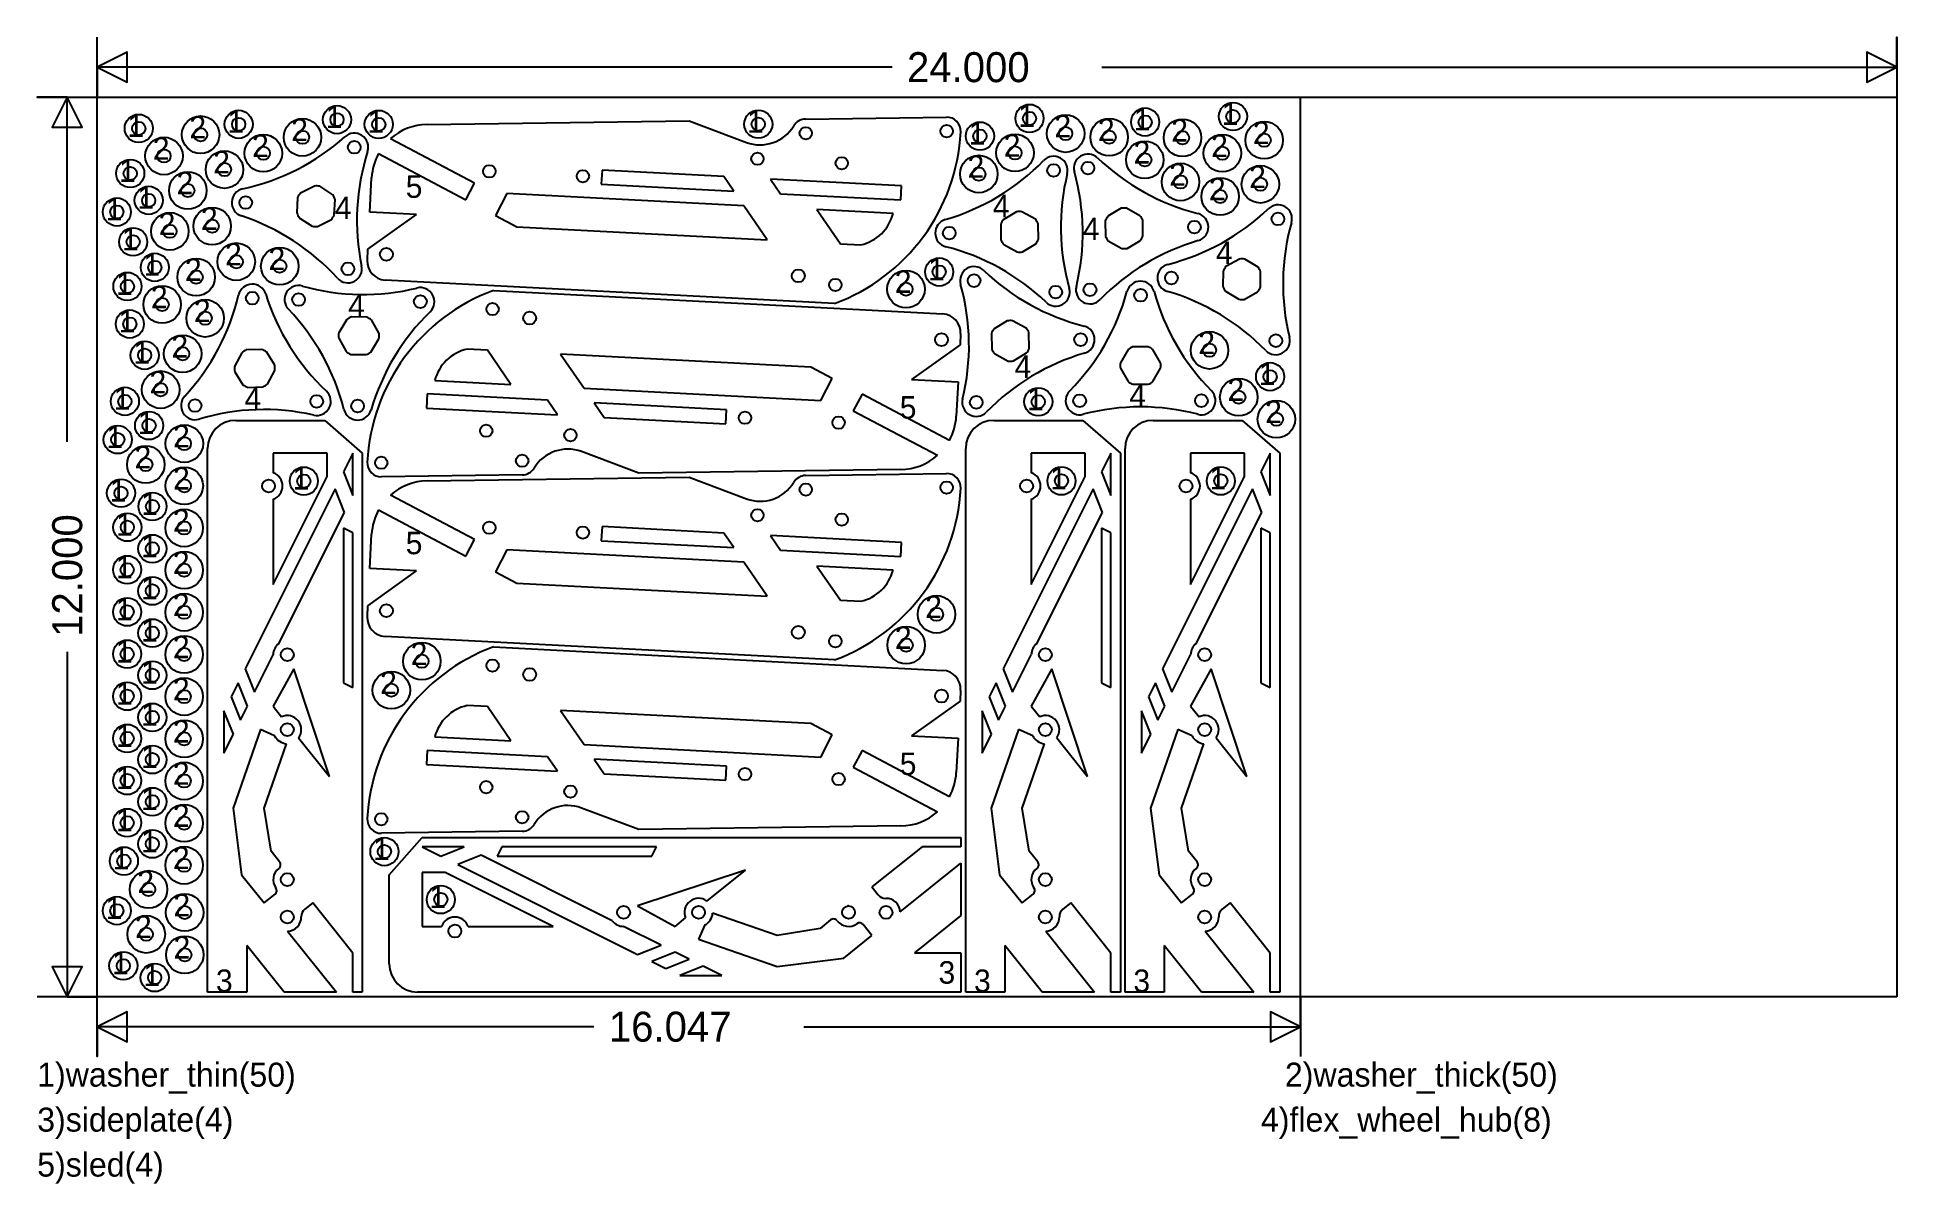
# Model space of a CAD drawing. Extents: x -0.8 to 24, y -2.5 to 12.8.
import ezdxf

# ---------------------------------------------------------------- set-up
doc = ezdxf.new("R2010")
doc.units = 0
doc.layers.add('1', color=1, linetype='CONTINUOUS')
doc.layers.add('251', color=251, linetype='CONTINUOUS')

msp = doc.modelspace()

# ---------------------------------------------------------------- linework, layer by layer
at = {"layer": '1', "color": 7}
for p, q in [((4.3988, 11.6351), (7.8936, 11.6847)), ((7.8936, 11.6847), (8.6599, 11.3971)), ((9.4469, 11.7068), (11.3259, 11.7335)), ((5.0336, 10.8524), (3.9117, 11.4461)), ((3.7528, 11.2474), (4.9167, 10.6315)), ((3.6365, 10.4661), (3.6605, 10.9244)), ((6.7325, 11.0247), (6.7226, 10.8375)), ((8.3552, 10.9397), (6.7325, 11.0247)), ((8.4895, 10.7449), (8.3552, 10.9397)), ((2.8964, 10.8146), (2.7124, 10.7209)), ((3.1406, 10.6985), (2.9675, 10.8109)), ((4.9167, 10.6315), (5.0336, 10.8524)), ((5.4646, 10.7163), (5.3142, 10.4211)), ((8.6232, 10.5508), (5.4646, 10.7163)), ((6.7226, 10.8375), (8.4895, 10.7449)), ((10.727, 10.8154), (8.9794, 10.907)), ((8.9794, 10.907), (9.1136, 10.7122)), ((9.1136, 10.7122), (10.7172, 10.6281)), ((10.7172, 10.6281), (10.727, 10.8154)), ((2.6736, 10.6612), (2.6628, 10.455)), ((3.1622, 10.4289), (3.173, 10.635)), ((3.6105, 9.97), (4.2565, 10.4336)), ((4.2565, 10.4336), (3.6365, 10.4661)), ((5.3142, 10.4211), (5.5986, 10.2706)), ((8.9368, 10.0957), (8.6232, 10.5508)), ((10.6147, 10.4464), (9.599, 10.4996)), ((9.599, 10.4996), (9.9127, 10.0445)), ((12.2605, 10.4709), (12.0835, 10.3646)), ((12.5123, 10.372), (12.3317, 10.4721)), ((13.6545, 10.5175), (13.4776, 10.4112)), ((13.9063, 10.4187), (13.7257, 10.5188)), ((2.6952, 10.3916), (2.8683, 10.2791)), ((2.9394, 10.2754), (3.1234, 10.3691)), ((5.5986, 10.2706), (8.9368, 10.0957)), ((12.049, 10.3023), (12.0526, 10.0959)), ((12.5525, 10.1046), (12.5489, 10.311)), ((13.443, 10.3489), (13.4466, 10.1425)), ((13.9466, 10.1512), (13.943, 10.3576)), ((3.6028, 9.823), (3.6105, 9.97)), ((9.9127, 10.0445), (10.1851, 10.0303)), ((12.0893, 10.0348), (12.2699, 9.9347)), ((12.3411, 9.936), (12.518, 10.0423)), ((13.4833, 10.0814), (13.6639, 9.9814)), ((13.7351, 9.9826), (13.912, 10.0889)), ((15.0158, 9.6789), (15.0122, 9.4725)), ((15.233, 9.8401), (15.0525, 9.74)), ((15.4812, 9.7325), (15.3042, 9.8388)), ((9.8311, 9.2462), (3.8393, 9.5603)), ((15.5121, 9.4638), (15.5157, 9.6702)), ((5.2862, 9.4219), (11.2779, 9.1078)), ((15.0467, 9.4102), (15.2237, 9.3039)), ((15.2949, 9.3027), (15.4754, 9.4028)), ((3.3286, 9.0345), (3.2222, 8.8576)), ((3.5973, 9.0654), (3.3909, 9.069)), ((3.7584, 8.8482), (3.6583, 9.0288)), ((12.1374, 9.016), (11.9605, 8.9097)), ((12.3892, 8.9171), (12.2086, 9.0172)), ((3.221, 8.7864), (3.3211, 8.6058)), ((3.6508, 8.6), (3.7572, 8.777)), ((11.5068, 8.6981), (10.8608, 8.2345)), ((11.5145, 8.8451), (11.5068, 8.6981)), ((11.9259, 8.8474), (11.9295, 8.641)), ((12.4295, 8.6497), (12.4259, 8.8561)), ((1.9288, 8.59), (1.8318, 8.4077)), ((2.1955, 8.6349), (1.9891, 8.6277)), ((2.3677, 8.4264), (2.2583, 8.6015)), ((3.3821, 8.5691), (3.5886, 8.5655)), ((5.2046, 8.6236), (4.9321, 8.6378)), ((5.5182, 8.1685), (5.2046, 8.6236)), ((6.1804, 8.5724), (6.4941, 8.1173)), ((9.5187, 8.3975), (6.1804, 8.5724)), ((11.9662, 8.5799), (12.1468, 8.4798)), ((12.218, 8.4811), (12.3949, 8.5874)), ((13.7497, 8.6339), (13.6465, 8.4551)), ((14.0178, 8.6695), (13.8114, 8.6695)), ((14.1827, 8.4551), (14.0795, 8.6339)), ((1.8343, 8.3366), (1.9437, 8.1615)), ((2.2733, 8.173), (2.3702, 8.3553)), ((4.5026, 8.2217), (5.5182, 8.1685)), ((9.8031, 8.247), (9.5187, 8.3975)), ((9.6527, 7.9518), (9.8031, 8.247)), ((10.8608, 8.2345), (11.4808, 8.202)), ((11.4808, 8.202), (11.4568, 7.7437)), ((13.6465, 8.3839), (13.7497, 8.2051)), ((14.0795, 8.2051), (14.1827, 8.3839)), ((2.0066, 8.128), (2.2129, 8.1353)), ((4.4001, 8.04), (4.3903, 7.8527)), ((6.0037, 7.9559), (4.4001, 8.04)), ((6.1379, 7.7611), (6.0037, 7.9559)), ((6.4941, 8.1173), (9.6527, 7.9518)), ((10.2006, 8.0366), (10.0837, 7.8156)), ((11.3645, 7.4207), (10.2006, 8.0366)), ((13.8114, 8.1695), (14.0178, 8.1695)), ((4.3903, 7.8527), (6.1379, 7.7611)), ((8.3946, 7.8306), (6.6278, 7.9232)), ((6.6278, 7.9232), (6.7621, 7.7284)), ((6.7621, 7.7284), (8.3848, 7.6434)), ((8.3848, 7.6434), (8.3946, 7.8306)), ((10.0837, 7.8156), (11.2056, 7.222)), ((1.8474, 7.6875), (3.0349, 7.6875)), ((3.0349, 7.6875), (3.5349, 7.25)), ((11.9574, 7.6875), (13.1449, 7.6875)), ((13.1449, 7.6875), (13.6449, 7.25)), ((14.0824, 7.6875), (15.2699, 7.6875)), ((15.2699, 7.6875), (15.7699, 7.25)), ((1.4724, 0.0625), (1.4724, 7.3125)), ((2.3474, 7.25), (2.3474, 6.9893)), ((3.0675, 7.25), (2.3474, 7.25)), ((3.0675, 6.9403), (3.0675, 7.25)), ((3.4099, 7.25), (3.2849, 7)), ((3.4099, 6.6875), (3.4099, 7.25)), ((3.5349, 7.25), (3.5349, 0.0625)), ((7.2237, 6.9834), (6.4574, 7.271)), ((11.5824, 0.0625), (11.5824, 7.3125)), ((12.4574, 7.25), (12.4574, 6.9893)), ((13.1776, 7.25), (12.4574, 7.25)), ((13.1776, 6.9403), (13.1776, 7.25)), ((13.5199, 7.25), (13.3949, 7)), ((13.5199, 6.6875), (13.5199, 7.25)), ((13.6449, 7.25), (13.6449, 0.0625)), ((13.7074, 0.0625), (13.7074, 7.3125)), ((14.5824, 7.25), (14.5824, 6.9893)), ((15.3026, 7.25), (14.5824, 7.25)), ((15.3026, 6.9403), (15.3026, 7.25)), ((15.6449, 7.25), (15.5199, 7)), ((15.6449, 6.6875), (15.6449, 7.25)), ((15.7699, 7.25), (15.7699, 0.0625)), ((3.2849, 7), (3.4099, 6.6875)), ((5.6704, 6.9613), (3.7914, 6.9346)), ((10.7185, 7.033), (7.2237, 6.9834)), ((9.4469, 6.9524), (11.3259, 6.9791)), ((13.3949, 7), (13.5199, 6.6875)), ((15.5199, 7), (15.6449, 6.6875)), ((3.1716, 6.7734), (1.9724, 4.375)), ((2.3474, 5.5), (3.0675, 6.9403)), ((3.2966, 6.4609), (3.1716, 6.7734)), ((4.3988, 6.8807), (7.8936, 6.9304)), ((7.8936, 6.9304), (8.6599, 6.6427)), ((13.2816, 6.7734), (12.0824, 4.375)), ((12.4574, 5.5), (13.1776, 6.9403)), ((13.4066, 6.4609), (13.2816, 6.7734)), ((15.4066, 6.7734), (14.2074, 4.375)), ((14.5824, 5.5), (15.3026, 6.9403)), ((15.5316, 6.4609), (15.4066, 6.7734)), ((2.3474, 6.6357), (2.3474, 5.5)), ((2.4224, 4.7125), (3.2966, 6.4609)), ((3.7528, 6.493), (4.9167, 5.8771)), ((5.0336, 6.0981), (3.9117, 6.6918)), ((12.4574, 6.6357), (12.4574, 5.5)), ((12.5324, 4.7125), (13.4066, 6.4609)), ((14.5824, 6.6357), (14.5824, 5.5)), ((14.6574, 4.7125), (15.5316, 6.4609)), ((3.2849, 6.25), (3.2849, 4.1875)), ((3.4099, 6.1875), (3.2849, 6.25)), ((6.7325, 6.2703), (6.7226, 6.0831)), ((8.3552, 6.1853), (6.7325, 6.2703)), ((13.3949, 6.25), (13.3949, 4.1875)), ((13.5199, 6.1875), (13.3949, 6.25)), ((15.5199, 6.25), (15.5199, 4.1875)), ((15.6449, 6.1875), (15.5199, 6.25)), ((3.4099, 4.125), (3.4099, 6.1875)), ((3.6365, 5.7117), (3.6605, 6.17)), ((4.9167, 5.8771), (5.0336, 6.0981)), ((5.4646, 5.9619), (5.3142, 5.6667)), ((8.6232, 5.7964), (5.4646, 5.9619)), ((6.7226, 6.0831), (8.4895, 5.9905)), ((8.4895, 5.9905), (8.3552, 6.1853)), ((10.727, 6.061), (8.9794, 6.1526)), ((8.9794, 6.1526), (9.1136, 5.9578)), ((9.1136, 5.9578), (10.7172, 5.8738)), ((10.7172, 5.8738), (10.727, 6.061)), ((13.5199, 4.125), (13.5199, 6.1875)), ((15.6449, 4.125), (15.6449, 6.1875)), ((4.2565, 5.6792), (3.6365, 5.7117)), ((8.9368, 5.3413), (8.6232, 5.7964)), ((10.6147, 5.692), (9.599, 5.7453)), ((9.599, 5.7453), (9.9127, 5.2902)), ((3.6105, 5.2157), (4.2565, 5.6792)), ((5.3142, 5.6667), (5.5986, 5.5163)), ((5.5986, 5.5163), (8.9368, 5.3413)), ((3.6028, 5.0686), (3.6105, 5.2157)), ((9.9127, 5.2902), (10.1851, 5.2759)), ((9.8311, 4.4919), (3.8393, 4.8059)), ((2.0974, 4.0625), (2.3474, 4.5625)), ((5.2862, 4.6675), (11.2779, 4.3535)), ((12.2074, 4.0625), (12.4574, 4.5625)), ((14.3324, 4.0625), (14.5824, 4.5625)), ((1.9724, 4.375), (2.0974, 4.0625)), ((2.6209, 4.375), (2.3474, 3.875)), ((3.0974, 2.9375), (2.6209, 4.375)), ((12.0824, 4.375), (12.2074, 4.0625)), ((12.7309, 4.375), (12.4574, 3.875)), ((13.2074, 2.9375), (12.7309, 4.375)), ((14.2074, 4.375), (14.3324, 4.0625)), ((14.8559, 4.375), (14.5824, 3.875)), ((15.3324, 2.9375), (14.8559, 4.375)), ((1.8786, 4.1875), (1.7849, 4)), ((1.7849, 4), (1.9099, 3.6875)), ((2.0036, 3.875), (1.8786, 4.1875)), ((3.2849, 4.1875), (3.4099, 4.125)), ((11.5145, 4.0907), (11.5068, 3.9437)), ((11.9887, 4.1875), (11.8949, 4)), ((11.8949, 4), (12.0199, 3.6875)), ((12.1137, 3.875), (11.9887, 4.1875)), ((13.3949, 4.1875), (13.5199, 4.125)), ((14.1137, 4.1875), (14.0199, 4)), ((14.0199, 4), (14.1449, 3.6875)), ((14.2387, 3.875), (14.1137, 4.1875)), ((15.5199, 4.1875), (15.6449, 4.125)), ((1.6911, 3.8125), (1.6911, 3.25)), ((1.8161, 3.5), (1.6911, 3.8125)), ((1.9099, 3.6875), (2.0036, 3.875)), ((2.3474, 3.875), (2.4599, 3.7344)), ((5.2046, 3.8692), (4.9321, 3.8835)), ((5.5182, 3.4141), (5.2046, 3.8692)), ((6.1804, 3.8181), (6.4941, 3.363)), ((9.5187, 3.6431), (6.1804, 3.8181)), ((11.5068, 3.9437), (10.8608, 3.4802)), ((11.8012, 3.8125), (11.8012, 3.25)), ((11.9262, 3.5), (11.8012, 3.8125)), ((12.0199, 3.6875), (12.1137, 3.875)), ((12.4574, 3.875), (12.5699, 3.7344)), ((13.9262, 3.8125), (13.9262, 3.25)), ((14.0512, 3.5), (13.9262, 3.8125)), ((14.1449, 3.6875), (14.2387, 3.875)), ((14.5824, 3.875), (14.6949, 3.7344)), ((1.6911, 3.25), (1.8161, 3.5)), ((2.1771, 3.5638), (1.8137, 2.5141)), ((2.3663, 3.4804), (2.1771, 3.5638)), ((9.8031, 3.4926), (9.5187, 3.6431)), ((9.6527, 3.1974), (9.8031, 3.4926)), ((10.8608, 3.4802), (11.4808, 3.4477)), ((11.8012, 3.25), (11.9262, 3.5)), ((12.2872, 3.5638), (11.9238, 2.5141)), ((12.4764, 3.4804), (12.2872, 3.5638)), ((13.9262, 3.25), (14.0512, 3.5)), ((14.4122, 3.5638), (14.0488, 2.5141)), ((14.6014, 3.4804), (14.4122, 3.5638)), ((2.2255, 2.5141), (2.5237, 3.3753)), ((2.6861, 3.4516), (3.0974, 2.9375)), ((4.4001, 3.2856), (4.3903, 3.0984)), ((6.0037, 3.2016), (4.4001, 3.2856)), ((4.5026, 3.4673), (5.5182, 3.4141)), ((6.4941, 3.363), (9.6527, 3.1974)), ((10.2006, 3.2822), (10.0837, 3.0613)), ((11.3645, 2.6663), (10.2006, 3.2822)), ((11.4808, 3.4477), (11.4568, 2.9893)), ((12.3356, 2.5141), (12.6337, 3.3753)), ((12.7961, 3.4516), (13.2074, 2.9375)), ((14.4606, 2.5141), (14.7587, 3.3753)), ((14.9211, 3.4516), (15.3324, 2.9375)), ((4.3903, 3.0984), (6.1379, 3.0068)), ((6.1379, 3.0068), (6.0037, 3.2016)), ((8.3946, 3.0763), (6.6278, 3.1688)), ((6.6278, 3.1688), (6.7621, 2.9741)), ((8.3848, 2.889), (8.3946, 3.0763)), ((10.0837, 3.0613), (11.2056, 2.4676)), ((6.7621, 2.9741), (8.3848, 2.889)), ((1.8137, 2.5141), (1.9255, 1.625)), ((2.3209, 1.9413), (2.2255, 2.5141)), ((7.2237, 2.229), (6.4574, 2.5166)), ((11.9238, 2.5141), (12.0356, 1.625)), ((12.4309, 1.9413), (12.3356, 2.5141)), ((14.0488, 2.5141), (14.1606, 1.625)), ((14.5559, 1.9413), (14.4606, 2.5141)), ((10.7185, 2.2786), (7.2237, 2.229)), ((5.6704, 2.2069), (3.7914, 2.1802)), ((3.8949, 1.625), (4.3324, 2.125)), ((4.3324, 2.125), (11.5199, 2.125)), ((4.8949, 2), (4.3324, 2)), ((4.3324, 2), (4.5824, 1.875)), ((4.5824, 1.875), (4.8949, 2)), ((5.3949, 2), (5.3324, 1.875)), ((7.4574, 2), (5.3949, 2)), ((7.3949, 1.875), (7.4574, 2)), ((11.0024, 2), (10.3324, 1.464)), ((11.5199, 2), (11.0024, 2)), ((11.5199, 2.125), (11.5199, 2)), ((2.433, 1.8011), (2.3209, 1.9413)), ((5.1215, 1.8867), (4.809, 1.7617)), ((4.809, 1.7617), (7.2074, 0.5625)), ((6.8699, 1.0125), (5.1215, 1.8867)), ((5.3324, 1.875), (7.3949, 1.875)), ((10.7073, 1.1302), (11.5199, 1.7802)), ((11.5199, 1.7802), (11.5199, 1.0817)), ((12.5431, 1.8011), (12.4309, 1.9413)), ((14.6681, 1.8011), (14.5559, 1.9413)), ((1.9255, 1.625), (2.2255, 1.25)), ((3.8949, 0.4375), (3.8949, 1.625)), ((4.6421, 1.6577), (4.3324, 1.6577)), ((4.3324, 1.6577), (4.3324, 0.9375)), ((6.0824, 0.9375), (4.6421, 1.6577)), ((8.6449, 1.6875), (7.2074, 1.211)), ((8.1308, 1.2762), (8.6449, 1.6875)), ((12.0356, 1.625), (12.3356, 1.25)), ((14.1606, 1.625), (14.4606, 1.25)), ((2.2255, 1.25), (2.3716, 1.3669)), ((2.8739, 1.25), (2.7687, 1.1659)), ((3.4099, 0.58), (2.8739, 1.25)), ((10.3324, 1.464), (10.4166, 1.3589)), ((12.3356, 1.25), (12.4816, 1.3669)), ((12.984, 1.25), (12.8788, 1.1659)), ((13.5199, 0.58), (12.984, 1.25)), ((14.4606, 1.25), (14.6066, 1.3669)), ((15.109, 1.25), (15.0038, 1.1659)), ((15.6449, 0.58), (15.109, 1.25)), ((7.2074, 1.211), (7.7074, 0.9375)), ((7.7074, 0.9375), (7.8481, 1.05)), ((9.0683, 0.8156), (8.2071, 1.1138)), ((9.7814, 1.0232), (9.6411, 0.911)), ((11.5199, 1.0817), (10.899, 0.585)), ((2.54, 0.8751), (3.1901, 0.0625)), ((4.3324, 0.9375), (4.5931, 0.9375)), ((4.9467, 0.9375), (6.0824, 0.9375)), ((7.5199, 0.6875), (7.0199, 0.9375)), ((8.102, 0.9564), (8.0186, 0.7673)), ((8.0186, 0.7673), (9.0683, 0.4039)), ((9.6411, 0.911), (9.0683, 0.8156)), ((9.9574, 0.5156), (10.3324, 0.8156)), ((10.3324, 0.8156), (10.2156, 0.9617)), ((12.6501, 0.8751), (13.3002, 0.0625)), ((14.7751, 0.8751), (15.4252, 0.0625)), ((2.4915, 0.0625), (1.9948, 0.6834)), ((1.9948, 0.6834), (1.9948, 0.0625)), ((3.4099, 0.0625), (3.4099, 0.58)), ((7.2074, 0.5625), (7.5199, 0.6875)), ((7.7074, 0.5937), (7.3949, 0.4687)), ((7.5824, 0.375), (7.8949, 0.5)), ((7.8949, 0.5), (7.7074, 0.5937)), ((9.0683, 0.4039), (9.9574, 0.5156)), ((10.899, 0.585), (11.5199, 0.585)), ((11.5199, 0.585), (11.5199, 0.0625)), ((12.6016, 0.0625), (12.1049, 0.6834)), ((12.1049, 0.6834), (12.1049, 0.0625)), ((13.5199, 0.0625), (13.5199, 0.58)), ((14.7266, 0.0625), (14.2299, 0.6834)), ((14.2299, 0.6834), (14.2299, 0.0625)), ((15.6449, 0.0625), (15.6449, 0.58)), ((7.3949, 0.4687), (7.5824, 0.375)), ((8.0824, 0.4062), (7.7699, 0.2812)), ((7.7699, 0.2812), (8.3324, 0.2812)), ((8.3324, 0.2812), (8.0824, 0.4062)), ((1.9948, 0.0625), (1.4724, 0.0625)), ((3.1901, 0.0625), (2.4915, 0.0625)), ((3.5349, 0.0625), (3.4099, 0.0625)), ((11.5199, 0.0625), (4.2699, 0.0625)), ((12.1049, 0.0625), (11.5824, 0.0625)), ((13.3002, 0.0625), (12.6016, 0.0625)), ((13.6449, 0.0625), (13.5199, 0.0625)), ((14.2299, 0.0625), (13.7074, 0.0625)), ((15.4252, 0.0625), (14.7266, 0.0625)), ((15.7699, 0.0625), (15.6449, 0.0625))]:
    msp.add_line(p, q, dxfattribs=at)
for centre, radius in [((15.1468, 11.7422), 0.1875), ((0.5541, 11.5829), 0.1875), ((0.5541, 11.5829), 0.0885), ((1.3794, 11.4986), 0.25), ((1.8869, 11.6377), 0.1875), ((1.8869, 11.6377), 0.0885), ((2.7371, 11.4641), 0.25), ((3.1984, 11.6999), 0.1875), ((3.1984, 11.6999), 0.0885), ((3.7547, 11.6366), 0.1875), ((3.7547, 11.6366), 0.0885), ((8.8166, 11.6393), 0.1875), ((8.8166, 11.6393), 0.0885), ((11.7726, 11.4807), 0.1875), ((12.4337, 11.7162), 0.1875), ((12.4337, 11.7162), 0.0885), ((12.9156, 11.5138), 0.25), ((13.4965, 11.4658), 0.25), ((13.9754, 11.668), 0.1875), ((13.9754, 11.668), 0.0885), ((14.4735, 11.4581), 0.25), ((15.1468, 11.7422), 0.0885), ((15.5628, 11.4252), 0.25), ((0.8914, 11.2152), 0.25), ((1.3794, 11.4986), 0.0885), ((2.2162, 11.2519), 0.25), ((2.7371, 11.4641), 0.0885), ((3.4285, 11.3313), 0.0848), ((9.4496, 11.5193), 0.0825), ((11.3285, 11.546), 0.0825), ((11.7726, 11.4807), 0.0885), ((12.2402, 11.2564), 0.25), ((12.9156, 11.5138), 0.0885), ((13.4965, 11.4658), 0.0885), ((13.9707, 11.1637), 0.25), ((14.4735, 11.4581), 0.0885), ((15.0055, 11.252), 0.25), ((15.5628, 11.4252), 0.0885), ((0.441, 10.982), 0.1875), ((0.8914, 11.2152), 0.0885), ((1.6969, 11.0334), 0.25), ((2.2162, 11.2519), 0.0885), ((8.8058, 11.1774), 0.0825), ((9.9293, 11.1187), 0.0825), ((11.7574, 10.974), 0.25), ((12.2402, 11.2564), 0.0885), ((13.9707, 11.1637), 0.0885), ((15.0055, 11.252), 0.0885), ((0.441, 10.982), 0.0885), ((1.2093, 10.755), 0.25), ((1.6969, 11.0334), 0.0885), ((5.2296, 11.0104), 0.0825), ((6.4779, 10.9449), 0.0825), ((11.7574, 10.974), 0.0885), ((12.7553, 11.0234), 0.0848), ((13.2119, 11.0536), 0.0847), ((14.4473, 10.8684), 0.25), ((14.4473, 10.8684), 0.0885), ((14.9768, 10.6746), 0.25), ((15.5124, 10.8375), 0.25), ((15.5124, 10.8375), 0.0885), ((0.6869, 10.6231), 0.1875), ((0.6869, 10.6231), 0.0885), ((1.2093, 10.755), 0.0885), ((1.9817, 10.5941), 0.0847), ((14.9768, 10.6746), 0.0885), ((0.2627, 10.4679), 0.1875), ((0.2627, 10.4679), 0.0885), ((0.97, 10.2102), 0.25), ((1.5341, 10.2796), 0.25), ((15.7468, 10.375), 0.0848), ((0.4799, 10.0696), 0.1875), ((0.97, 10.2102), 0.0885), ((1.5341, 10.2796), 0.0885), ((11.3634, 10.1871), 0.0847), ((14.6322, 10.2664), 0.0847), ((0.4799, 10.0696), 0.0885), ((1.8548, 9.8046), 0.25), ((2.4346, 9.7449), 0.25), ((3.8573, 9.9035), 0.086), ((0.7686, 9.7295), 0.1875), ((0.7686, 9.7295), 0.0885), ((1.3206, 9.5996), 0.25), ((1.3206, 9.5996), 0.0885), ((1.8548, 9.8046), 0.0885), ((2.4346, 9.7449), 0.0885), ((3.3435, 9.7097), 0.0847), ((9.3498, 9.6157), 0.086), ((10.7867, 9.4388), 0.25), ((11.2295, 9.6679), 0.1875), ((11.2295, 9.6679), 0.0885), ((14.3266, 9.5877), 0.0848), ((0.4033, 9.4752), 0.1875), ((0.4033, 9.4752), 0.0885), ((0.867, 9.2338), 0.25), ((9.8442, 9.4959), 0.0825), ((10.7867, 9.4388), 0.0885), ((11.6948, 9.5521), 0.0848), ((12.7836, 9.3998), 0.0848), ((13.2403, 9.4301), 0.0847), ((13.9146, 9.357), 0.0848), ((0.867, 9.2338), 0.0885), ((1.4403, 9.05), 0.25), ((2.0683, 9.3184), 0.0848), ((2.6861, 9.3001), 0.0848), ((4.3097, 9.2718), 0.0848), ((5.2731, 9.1722), 0.0825), ((0.4353, 8.9737), 0.1875), ((0.4353, 8.9737), 0.0885), ((1.4403, 9.05), 0.0885), ((5.7675, 9.0524), 0.086), ((0.6336, 8.5565), 0.1875), ((1.1397, 8.5767), 0.25), ((11.2599, 8.7646), 0.086), ((13.1151, 8.7649), 0.0848), ((14.8346, 8.6233), 0.25), ((14.8346, 8.6233), 0.0885), ((15.7185, 8.7514), 0.0848), ((0.6336, 8.5565), 0.0885), ((1.1397, 8.5767), 0.0885), ((15.6417, 8.2711), 0.1875), ((0.8466, 8.097), 0.25), ((0.8466, 8.097), 0.0885), ((15.224, 7.9982), 0.25), ((15.6417, 8.2711), 0.0885), ((0.3697, 7.9417), 0.1875), ((0.3697, 7.9417), 0.0885), ((1.306, 7.8847), 0.0847), ((2.9288, 7.9414), 0.0847), ((3.4733, 7.8799), 0.0848), ((11.7232, 7.9286), 0.0848), ((12.5508, 7.9363), 0.1875), ((12.5508, 7.9363), 0.0885), ((13.1027, 7.9508), 0.0847), ((14.7265, 7.9508), 0.0848), ((15.224, 7.9982), 0.0885), ((15.7261, 7.7032), 0.25), ((0.6919, 7.6188), 0.1875), ((0.6919, 7.6188), 0.0885), ((8.6393, 7.7232), 0.0825), ((9.8876, 7.6577), 0.0825), ((15.7261, 7.7032), 0.0885), ((0.2739, 7.4316), 0.1875), ((0.2739, 7.4316), 0.0885), ((1.162, 7.3776), 0.25), ((1.162, 7.3776), 0.0885), ((5.188, 7.5494), 0.0825), ((6.3115, 7.4907), 0.0825), ((0.6477, 7.0983), 0.25), ((3.7887, 7.1221), 0.0825), ((5.6677, 7.1488), 0.0825), ((0.6477, 7.0983), 0.0885), ((1.1617, 6.815), 0.25), ((2.7558, 6.8782), 0.1875), ((2.7558, 6.8782), 0.0885), ((12.8597, 6.8802), 0.1875), ((12.8597, 6.8802), 0.0885), ((14.9847, 6.8802), 0.1875), ((14.9847, 6.8802), 0.0885), ((0.3179, 6.7174), 0.1875), ((0.3179, 6.7174), 0.0885), ((0.7373, 6.5395), 0.1875), ((1.1617, 6.815), 0.0885), ((2.2849, 6.8125), 0.086), ((9.4496, 6.765), 0.0825), ((11.3285, 6.7917), 0.0825), ((12.3949, 6.8125), 0.086), ((14.5199, 6.8125), 0.086), ((0.4023, 6.2625), 0.1875), ((0.7373, 6.5395), 0.0885), ((1.1599, 6.2525), 0.25), ((8.8058, 6.423), 0.0825), ((0.4023, 6.2625), 0.0885), ((1.1599, 6.2525), 0.0885), ((5.2296, 6.256), 0.0825), ((6.4779, 6.1906), 0.0825), ((9.9293, 6.3643), 0.0825), ((0.7359, 5.9758), 0.1875), ((0.7359, 5.9758), 0.0885), ((0.4, 5.6952), 0.1875), ((0.4, 5.6952), 0.0885), ((1.1599, 5.69), 0.25), ((1.1599, 5.69), 0.0885), ((0.7359, 5.4133), 0.1875), ((0.7359, 5.4133), 0.0885), ((0.4, 5.1327), 0.1875), ((0.4, 5.1327), 0.0885), ((1.1599, 5.1275), 0.25), ((1.1599, 5.1275), 0.0885), ((3.8573, 5.1492), 0.086), ((11.1927, 5.1004), 0.25), ((0.7359, 4.8508), 0.1875), ((11.1927, 5.1004), 0.0885), ((0.4, 4.5702), 0.1875), ((0.7359, 4.8508), 0.0885), ((1.1599, 4.565), 0.25), ((4.3306, 4.4749), 0.25), ((9.3498, 4.8613), 0.086), ((9.8442, 4.7415), 0.0825), ((10.7889, 4.6902), 0.25), ((10.7889, 4.6902), 0.0885), ((0.4, 4.5702), 0.0885), ((0.7359, 4.2883), 0.1875), ((1.1599, 4.565), 0.0885), ((2.5349, 4.5625), 0.086), ((4.3306, 4.4749), 0.0885), ((5.2731, 4.4178), 0.0825), ((12.6449, 4.5625), 0.086), ((14.7699, 4.5625), 0.086), ((0.7359, 4.2883), 0.0885), ((1.1599, 4.0025), 0.25), ((3.9228, 4.0887), 0.25), ((5.7675, 4.298), 0.086), ((0.4, 4.0077), 0.1875), ((0.4, 4.0077), 0.0885), ((1.1599, 4.0025), 0.0885), ((3.9228, 4.0887), 0.0885), ((11.2599, 4.0102), 0.086), ((0.7359, 3.7258), 0.1875), ((0.7359, 3.7258), 0.0885), ((0.4, 3.4452), 0.1875), ((0.4, 3.4452), 0.0885), ((1.1599, 3.44), 0.25), ((1.1599, 3.44), 0.0885), ((2.5349, 3.5625), 0.086), ((12.6449, 3.5625), 0.086), ((14.7699, 3.5625), 0.086), ((0.7359, 3.1633), 0.1875), ((0.7359, 3.1633), 0.0885), ((0.4, 2.8827), 0.1875), ((1.1599, 2.8775), 0.25), ((8.6393, 2.9688), 0.0825), ((9.8876, 2.9034), 0.0825), ((0.4, 2.8827), 0.0885), ((0.7359, 2.6008), 0.1875), ((1.1599, 2.8775), 0.0885), ((5.188, 2.7951), 0.0825), ((6.3115, 2.7364), 0.0825), ((0.4, 2.3202), 0.1875), ((0.7359, 2.6008), 0.0885), ((1.1599, 2.315), 0.25), ((0.4, 2.3202), 0.0885), ((1.1599, 2.315), 0.0885), ((3.7887, 2.3677), 0.0825), ((5.6677, 2.3944), 0.0825), ((0.3565, 1.8094), 0.1875), ((0.7359, 2.0383), 0.1875), ((0.7359, 2.0383), 0.0885), ((1.1599, 1.7525), 0.25), ((3.8304, 1.9351), 0.1875), ((3.8304, 1.9351), 0.0885), ((0.3565, 1.8094), 0.0885), ((1.1599, 1.7525), 0.0885), ((0.6855, 1.4313), 0.25), ((0.6855, 1.4313), 0.0885), ((2.5349, 1.5625), 0.086), ((12.6449, 1.5625), 0.086), ((14.7699, 1.5625), 0.086), ((0.2623, 1.1475), 0.1875), ((1.1669, 1.1226), 0.25), ((4.5824, 1.2953), 0.1875), ((4.5824, 1.2953), 0.0885), ((0.2623, 1.1475), 0.0885), ((0.6545, 0.8327), 0.25), ((1.1669, 1.1226), 0.0885), ((2.5344, 1.0625), 0.086), ((7.0199, 1.125), 0.086), ((8.0199, 1.125), 0.086), ((10.0199, 1.125), 0.086), ((10.5199, 1.1245), 0.086), ((12.6444, 1.0625), 0.086), ((14.7694, 1.0625), 0.086), ((0.6545, 0.8327), 0.0885), ((1.1682, 0.5588), 0.25), ((4.7699, 0.875), 0.086), ((0.3491, 0.4124), 0.1875), ((0.3491, 0.4124), 0.0885), ((1.1682, 0.5588), 0.0885), ((0.7667, 0.255), 0.1875), ((0.7667, 0.255), 0.0885)]:
    msp.add_circle(centre, radius, dxfattribs=at)
for centre, radius, start, end in [((9.4496, 11.5193), 0.1875, 90.814, 148.953), ((11.3285, 11.546), 0.1875, 357.0862, 90.814), ((1.3048, 13.7109), 3.0019, 282.2525, 311.7475), ((3.4285, 11.3313), 0.1875, 342.2527, 131.7476), ((4.4095, 10.8852), 0.75, 90.814, 131.5838), ((8.8428, 11.8846), 0.5207, 249.4254, 328.9524), ((8.9384, 11.6677), 2.5808, 290.2384, 357.0865), ((6.4661, 10.3591), 3.0019, 162.2525, 191.7475), ((4.4095, 10.8852), 0.75, 151.1188, 177), ((12.7553, 11.0234), 0.1875, 346.2524, 135.7476), ((13.2119, 11.0536), 0.1875, 46.2526, 195.7475), ((15.4174, 13.3577), 3.0019, 226.2525, 255.7475), ((10.4708, 13.249), 3.0019, 286.2525, 315.7475), ((15.8533, 10.2654), 3.0019, 166.2525, 195.7475), ((10.1422, 10.188), 3.0019, 346.2525, 15.7475), ((1.9817, 10.5941), 0.1875, 102.2525, 251.7475), ((2.9179, 10.545), 0.2705, 139.4358, 154.5644), ((2.9179, 10.545), 0.2705, 79.4357, 94.5644), ((2.9179, 10.545), 0.2705, 19.4357, 34.5643), ((2.9179, 10.545), 0.2705, 199.4357, 214.5643), ((2.9179, 10.545), 0.2705, 319.4358, 334.5644), ((10.0577, 10.5915), 0.5755, 282.7894, 345.3979), ((12.3008, 10.2034), 0.2705, 83.4357, 98.5643), ((13.6948, 10.2501), 0.2705, 83.4357, 98.5643), ((13.6948, 10.2501), 0.2705, 23.4355, 38.5642), ((13.5414, 12.679), 3.0019, 284.2525, 313.7475), ((14.6322, 10.2664), 0.1875, 286.2522, 75.7478), ((15.7468, 10.375), 0.1875, 344.2526, 133.7474), ((0.9827, 7.5651), 3.0019, 42.2525, 71.7475), ((2.9179, 10.545), 0.2705, 259.4357, 274.5643), ((11.3634, 10.1871), 0.1875, 106.2525, 255.7475), ((12.3008, 10.2034), 0.2705, 143.4357, 158.5645), ((12.3008, 10.2034), 0.2705, 23.4355, 38.5641), ((13.6948, 10.2501), 0.2705, 143.4357, 158.5644), ((18.8165, 9.5094), 3.0019, 164.2525, 193.7475), ((10.5782, 7.0958), 3.0019, 46.2525, 75.7475), ((12.3008, 10.2034), 0.2705, 203.4356, 218.5644), ((12.3008, 10.2034), 0.2705, 263.4357, 278.5642), ((12.3008, 10.2034), 0.2705, 323.4358, 338.5644), ((15.5248, 7.2044), 3.0019, 106.2525, 135.7475), ((13.6948, 10.2501), 0.2705, 203.4358, 218.5643), ((13.6948, 10.2501), 0.2705, 263.4357, 278.5642), ((13.6948, 10.2501), 0.2705, 323.4355, 338.5644), ((3.3435, 9.7097), 0.1875, 222.2525, 11.7474), ((3.8524, 9.8099), 0.25, 177.0001, 266.9999), ((11.6948, 9.5521), 0.1875, 46.2524, 195.7475), ((13.9003, 11.8562), 3.0019, 226.2525, 255.7475), ((14.3266, 9.5877), 0.1875, 104.2524, 253.7474), ((15.264, 9.5714), 0.2705, 141.4356, 156.5644), ((15.264, 9.5714), 0.2705, 81.4357, 96.5643), ((15.264, 9.5714), 0.2705, 21.4357, 36.5642), ((2.0683, 9.3184), 0.1875, 17.2529, 166.7475), ((2.6861, 9.3001), 0.1875, 74.2524, 223.7476), ((3.5517, 12.3698), 3.0019, 254.2525, 283.7475), ((4.3097, 9.2718), 0.1875, 314.2524, 103.7474), ((8.6251, 8.6865), 3.0019, 346.2525, 15.7475), ((12.7836, 9.3998), 0.1875, 226.2526, 15.7474), ((13.2403, 9.4301), 0.1875, 166.2524, 315.7476), ((13.9146, 9.357), 0.1875, 15.2524, 164.7475), ((15.264, 9.5714), 0.2705, 201.4357, 216.5645), ((15.264, 9.5714), 0.2705, 321.4357, 336.5643), ((-1.0362, 10.0496), 3.0019, 317.2525, 346.7475), ((5.1142, 10.2644), 3.0019, 197.2525, 226.7475), ((6.1789, 7.0004), 2.5808, 110.2384, 177.0865), ((10.8375, 10.1961), 3.0019, 315.2525, 344.7475), ((16.9917, 10.1961), 3.0019, 195.2525, 224.7475), ((13.434, 6.5258), 3.0019, 44.2525, 73.7475), ((15.264, 9.5714), 0.2705, 261.4357, 276.5643), ((0.3821, 7.0947), 3.0019, 14.2525, 43.7475), ((3.4897, 8.8173), 0.2705, 111.4356, 126.5643), ((3.4897, 8.8173), 0.2705, 51.4355, 66.5643), ((6.5353, 6.9873), 3.0019, 134.2525, 163.7475), ((11.2648, 8.8582), 0.25, 356.9999, 86.9999), ((12.1777, 8.7485), 0.2705, 83.4357, 98.5643), ((13.1151, 8.7649), 0.1875, 286.2526, 75.7473), ((3.4897, 8.8173), 0.2705, 171.4357, 186.5643), ((3.4897, 8.8173), 0.2705, 351.4355, 6.5643), ((12.1777, 8.7485), 0.2705, 143.4357, 158.5643), ((12.1777, 8.7485), 0.2705, 23.4355, 38.5643), ((15.7185, 8.7514), 0.1875, 224.2526, 13.7476), ((2.101, 8.3815), 0.2705, 114.4357, 129.5643), ((2.101, 8.3815), 0.2705, 54.4357, 69.5643), ((3.4897, 8.8173), 0.2705, 231.4357, 246.5644), ((3.4897, 8.8173), 0.2705, 291.4356, 306.5642), ((5.0595, 8.0766), 0.5755, 102.7895, 165.398), ((14.0077, 5.7029), 3.0019, 106.2525, 135.7475), ((12.1777, 8.7485), 0.2705, 203.4358, 218.5644), ((12.1777, 8.7485), 0.2705, 263.4357, 278.5642), ((12.1777, 8.7485), 0.2705, 323.4358, 338.5645), ((13.9146, 8.4195), 0.2705, 172.4357, 187.5645), ((13.9146, 8.4195), 0.2705, 112.4359, 127.5643), ((13.9146, 8.4195), 0.2705, 52.4357, 67.5643), ((13.9146, 8.4195), 0.2705, 352.4355, 7.5643), ((2.101, 8.3815), 0.2705, 174.4356, 189.5643), ((2.101, 8.3815), 0.2705, 354.4359, 9.5645), ((13.9146, 8.4195), 0.2705, 232.4357, 247.5641), ((13.9146, 8.4195), 0.2705, 292.4357, 307.5643), ((1.306, 7.8847), 0.1875, 137.2526, 286.7475), ((2.101, 8.3815), 0.2705, 234.4356, 249.5643), ((2.101, 8.3815), 0.2705, 294.4358, 309.5644), ((2.9288, 7.9414), 0.1875, 257.2525, 46.7476), ((11.7232, 7.9286), 0.1875, 166.2525, 315.7473), ((13.1027, 7.9508), 0.1875, 135.2525, 284.7477), ((14.7265, 7.9508), 0.1875, 255.2526, 44.7473), ((2.225, 4.8306), 3.0019, 77.2525, 106.7475), ((3.4733, 7.8799), 0.1875, 194.2527, 343.7475), ((10.7078, 7.7829), 0.75, 331.1188, 356.9999), ((13.9146, 4.8664), 3.0019, 75.2525, 104.7475), ((1.8474, 7.3125), 0.375, 90, 180), ((11.9574, 7.3125), 0.375, 90, 180), ((14.0824, 7.3125), 0.375, 90, 180), ((6.2744, 6.7835), 0.5207, 69.4254, 148.9525), ((10.7078, 7.7829), 0.75, 270.814, 311.5837), ((2.2849, 6.8125), 0.1875, 289.4713, 70.5288), ((3.7887, 7.1221), 0.1875, 177.0864, 270.8138), ((5.6677, 7.1488), 0.1875, 270.814, 328.9524), ((9.4496, 6.765), 0.1875, 90.814, 148.9525), ((11.3285, 6.7917), 0.1875, 357.0866, 90.814), ((12.3949, 6.8125), 0.1875, 289.4713, 70.5288), ((14.5199, 6.8125), 0.1875, 289.4713, 70.5288), ((4.4095, 6.1308), 0.75, 90.814, 131.5838), ((8.8428, 7.1302), 0.5207, 249.4253, 328.9524), ((8.9384, 6.9133), 2.5808, 290.2384, 357.0865), ((4.4095, 6.1308), 0.75, 151.1188, 177), ((10.0577, 5.8371), 0.5755, 282.7894, 345.398), ((3.8524, 5.0555), 0.25, 177, 266.9999), ((2.5349, 4.5625), 0.1875, 126.8699, 180), ((12.6449, 4.5625), 0.1875, 126.8697, 180), ((14.7699, 4.5625), 0.1875, 126.8697, 180), ((6.1789, 2.2461), 2.5808, 110.2384, 177.0865), ((11.2648, 4.1038), 0.25, 357, 86.9999), ((2.5349, 3.5625), 0.1875, 323.747, 113.5725), ((5.0595, 3.3222), 0.5755, 102.7895, 165.398), ((12.6449, 3.5625), 0.1875, 323.7469, 113.5726), ((14.7699, 3.5625), 0.1875, 323.7471, 113.5724), ((2.5349, 3.5625), 0.1875, 205.9754, 266.5752), ((12.6449, 3.5625), 0.1875, 205.9754, 266.5749), ((14.7699, 3.5625), 0.1875, 205.9754, 266.5755), ((10.7078, 3.0286), 0.75, 331.1188, 357), ((6.2744, 2.0292), 0.5207, 69.4254, 148.9525), ((3.7887, 2.3677), 0.1875, 177.0866, 270.8138), ((5.6677, 2.3944), 0.1875, 270.814, 328.9524), ((10.7078, 3.0286), 0.75, 270.814, 311.5838), ((2.3842, 1.762), 0.0625, 307.049, 38.66), ((12.4943, 1.762), 0.0625, 307.0489, 38.6601), ((14.6193, 1.762), 0.0625, 307.0489, 38.6601), ((2.5349, 1.5625), 0.1875, 127.0488, 215.9675), ((12.6449, 1.5625), 0.1875, 127.0487, 215.9677), ((14.7699, 1.5625), 0.1875, 127.0487, 215.9677), ((2.3325, 1.4157), 0.0625, 308.6594, 35.9674), ((8.0199, 1.125), 0.1875, 53.7471, 203.5726), ((10.5142, 1.4369), 0.125, 218.6601, 271.0544), ((10.5199, 1.1245), 0.1875, 1.7357, 91.0541), ((12.4426, 1.4157), 0.0625, 308.6589, 35.9671), ((14.5676, 1.4157), 0.0625, 308.6596, 35.9671), ((2.5344, 1.0625), 0.1875, 271.7356, 1.0541), ((2.8468, 1.0682), 0.125, 128.6599, 181.0542), ((4.7699, 0.875), 0.1875, 19.4713, 160.5288), ((7.0199, 1.125), 0.1875, 216.8699, 270), ((8.0199, 1.125), 0.1875, 295.9753, 356.5751), ((9.8204, 0.9744), 0.0625, 37.0486, 128.6598), ((10.0199, 1.125), 0.1875, 217.0488, 305.9677), ((12.6444, 1.0625), 0.1875, 271.7354, 1.0541), ((12.9569, 1.0682), 0.125, 128.6599, 181.0542), ((14.7694, 1.0625), 0.1875, 271.7354, 1.0541), ((15.0819, 1.0682), 0.125, 128.6599, 181.0542), ((10.1668, 0.9227), 0.0625, 38.6593, 125.9668), ((4.2699, 0.4375), 0.375, 180, 270)]:
    msp.add_arc(centre, radius, start, end, dxfattribs=at)
for p in [(2.6208, 1.5662), (2.6209, 1.5663), (12.7308, 1.5662), (12.7309, 1.5663), (14.8558, 1.5662), (14.8559, 1.5663), (10.0161, 1.211), (10.0162, 1.2109)]:
    msp.add_point(p, dxfattribs=at)
at = {"layer": '251', "color": 9}
for p, q in [((0, 0), (0, 12)), ((0, 12), (24, 12)), ((24, 12), (24, 0)), ((24, 0), (0, 0))]:
    msp.add_line(p, q, dxfattribs=at)
at = {"layer": '251', "color": 11}
for p, q in [((16.0472, 0), (16.0472, 12)), ((16.0472, 12), (24, 12)), ((24, 12), (24, 0)), ((24, 0), (16.0472, 0))]:
    msp.add_line(p, q, dxfattribs=at)
at = {"layer": '251', "color": 12}
for points in [[(10.6, 12.4), (0, 12.4), (0.4, 12.2), (0.4, 12.6), (0, 12.4), (0, 12), (0, 12.8)], [(13.4, 12.4), (24, 12.4), (23.6, 12.6), (23.6, 12.2), (24, 12.4), (24, 12.8), (24, 12)], [(-0.4, 7.4), (-0.4, 12), (-0.6, 11.6), (-0.2, 11.6), (-0.4, 12), (-0.8, 12), (0, 12)], [(-0.4, 4.6), (-0.4, 0), (-0.2, 0.4), (-0.6, 0.4), (-0.4, 0), (0, 0), (-0.8, 0)], [(6.6236, -0.4), (0, -0.4), (0.4, -0.6), (0.4, -0.2), (0, -0.4), (0, -0.8), (0, 0)], [(9.4236, -0.4), (16.0472, -0.4), (15.6472, -0.2), (15.6472, -0.6), (16.0472, -0.4), (16.0472, 0), (16.0472, -0.8)]]:
    msp.add_lwpolyline(points, dxfattribs=at)

# ---------------------------------------------------------------- texts
for s, p in [('24.000', (10.8, 12.2)), ('16.047', (6.8236, -0.6))]:
    msp.add_text(s, height=0.4, dxfattribs=at).set_placement(p)
at = {"layer": '251', "color": 13}
for s, height, p in [('1', 0.3, (14.9968, 11.6297)), ('1', 0.3, (0.4041, 11.4704)), ('2', 0.3, (1.2294, 11.4486)), ('1', 0.3, (1.7369, 11.5252)), ('2', 0.3, (2.5871, 11.4141)), ('1', 0.3, (3.0484, 11.5874)), ('1', 0.3, (3.6047, 11.5241)), ('1', 0.3, (8.6666, 11.5268)), ('1', 0.3, (11.6226, 11.3682)), ('1', 0.3, (12.2837, 11.6037)), ('2', 0.3, (12.7656, 11.4638)), ('2', 0.3, (13.3465, 11.4158)), ('1', 0.3, (13.8254, 11.5555)), ('2', 0.3, (14.3235, 11.4081)), ('2', 0.3, (15.4128, 11.3752)), ('2', 0.3, (0.7414, 11.1652)), ('2', 0.3, (2.0662, 11.2019)), ('2', 0.3, (12.0902, 11.2064)), ('2', 0.3, (13.8208, 11.1137)), ('2', 0.3, (14.8555, 11.202)), ('1', 0.3, (0.291, 10.8695)), ('2', 0.3, (1.5469, 10.9834)), ('2', 0.3, (11.6074, 10.924)), ('2', 0.3, (1.0593, 10.705)), ('5', 0.3, (4.1146, 10.6569)), ('2', 0.3, (14.2973, 10.8184)), ('2', 0.3, (14.8268, 10.6246)), ('2', 0.3, (15.3624, 10.7875)), ('1', 0.3, (0.5369, 10.5106)), ('4', 0.3, (3.1685, 10.374)), ('4', 0.3, (11.9442, 10.3973)), ('1', 0.3, (0.1127, 10.3554)), ('2', 0.3, (0.82, 10.1602)), ('2', 0.3, (1.3841, 10.2296)), ('1', 0.3, (0.3299, 9.9571)), ('4', 0.3, (13.1437, 10.0931)), ('2', 0.3, (1.7048, 9.7546)), ('2', 0.3, (2.2846, 9.6949)), ('4', 0.3, (14.9195, 9.7723)), ('1', 0.3, (0.6186, 9.617)), ('2', 0.3, (1.1706, 9.5496)), ('2', 0.3, (10.6367, 9.3888)), ('1', 0.3, (11.0795, 9.5554)), ('1', 0.3, (0.2533, 9.3627)), ('2', 0.3, (0.717, 9.1838)), ('2', 0.3, (1.2903, 9)), ('4', 0.3, (3.3467, 9.0684)), ('1', 0.3, (0.2853, 8.8612)), ('1', 0.3, (0.4836, 8.444)), ('2', 0.3, (0.9897, 8.5267)), ('2', 0.3, (14.6846, 8.5733)), ('4', 0.3, (12.2343, 8.2547)), ('1', 0.3, (15.4917, 8.1586)), ('2', 0.3, (0.6966, 8.047)), ('2', 0.3, (15.074, 7.9482)), ('1', 0.3, (0.2197, 7.8292)), ('4', 0.3, (1.965, 7.8306)), ('5', 0.3, (10.7027, 7.7112)), ('1', 0.3, (12.4008, 7.8238)), ('4', 0.3, (13.7646, 7.8684)), ('2', 0.3, (15.5761, 7.6532)), ('1', 0.3, (0.5419, 7.5063)), ('1', 0.3, (0.1239, 7.3191)), ('2', 0.3, (1.012, 7.3276)), ('2', 0.3, (0.4977, 7.0483)), ('2', 0.3, (1.0117, 6.765)), ('1', 0.3, (2.6058, 6.7657)), ('1', 0.3, (12.7097, 6.7677)), ('1', 0.3, (14.8347, 6.7677)), ('1', 0.3, (0.1679, 6.6049)), ('1', 0.3, (0.5873, 6.427)), ('1', 0.3, (0.2523, 6.15)), ('2', 0.3, (1.0099, 6.2025)), ('5', 0.3, (4.1146, 5.9025)), ('1', 0.3, (0.5859, 5.8633)), ('1', 0.3, (0.25, 5.5827)), ('2', 0.3, (1.0099, 5.64)), ('1', 0.3, (0.5859, 5.3008)), ('1', 0.3, (0.25, 5.0202)), ('2', 0.3, (1.0099, 5.0775)), ('2', 0.3, (11.0427, 5.0504)), ('1', 0.3, (0.5859, 4.7383)), ('1', 0.3, (0.25, 4.4577)), ('2', 0.3, (1.0099, 4.515)), ('2', 0.3, (4.1806, 4.4249)), ('2', 0.3, (10.6389, 4.6402)), ('1', 0.3, (0.5859, 4.1758)), ('2', 0.3, (1.0099, 3.9525)), ('2', 0.3, (3.7728, 4.0387)), ('1', 0.3, (0.25, 3.8952)), ('1', 0.3, (0.5859, 3.6133)), ('1', 0.3, (0.25, 3.3327)), ('2', 0.3, (1.0099, 3.39)), ('1', 0.3, (0.5859, 3.0508)), ('5', 0.3, (10.7027, 2.9569)), ('1', 0.3, (0.25, 2.7702)), ('2', 0.3, (1.0099, 2.8275)), ('1', 0.3, (0.5859, 2.4883)), ('1', 0.3, (0.25, 2.2077)), ('2', 0.3, (1.0099, 2.265)), ('1', 0.3, (0.2065, 1.6969)), ('1', 0.3, (0.5859, 1.9258)), ('2', 0.3, (1.0099, 1.7025)), ('1', 0.3, (3.6804, 1.8226)), ('2', 0.3, (0.5355, 1.3813)), ('1', 0.3, (0.1123, 1.035)), ('2', 0.3, (1.0169, 1.0726)), ('1', 0.3, (4.4324, 1.1828)), ('2', 0.3, (0.5045, 0.7827)), ('2', 0.3, (1.0182, 0.5088)), ('1', 0.3, (0.1991, 0.2999)), ('1', 0.3, (0.6167, 0.1425)), ('3', 0.3, (1.5836, 0.0625)), ('3', 0.3, (11.2199, 0.1737)), ('3', 0.3, (11.6937, 0.0625)), ('3', 0.3, (13.8187, 0.0625)), ('1)washer_thin(50)', 0.32, (-0.8, -1.2)), ('2)washer_thick(50)', 0.32, (15.84, -1.2)), ('3)sideplate(4)', 0.32, (-0.8, -1.8)), ('4)flex_wheel_hub(8)', 0.32, (15.52, -1.8)), ('5)sled(4)', 0.32, (-0.8, -2.4))]:
    msp.add_text(s, height=height, dxfattribs=at).set_placement(p)
at = {"layer": '251', "color": 12}
msp.add_text('12.000', height=0.4, rotation=90, dxfattribs=at).set_placement((-0.2, 4.8))

doc.saveas('drawing.dxf')
